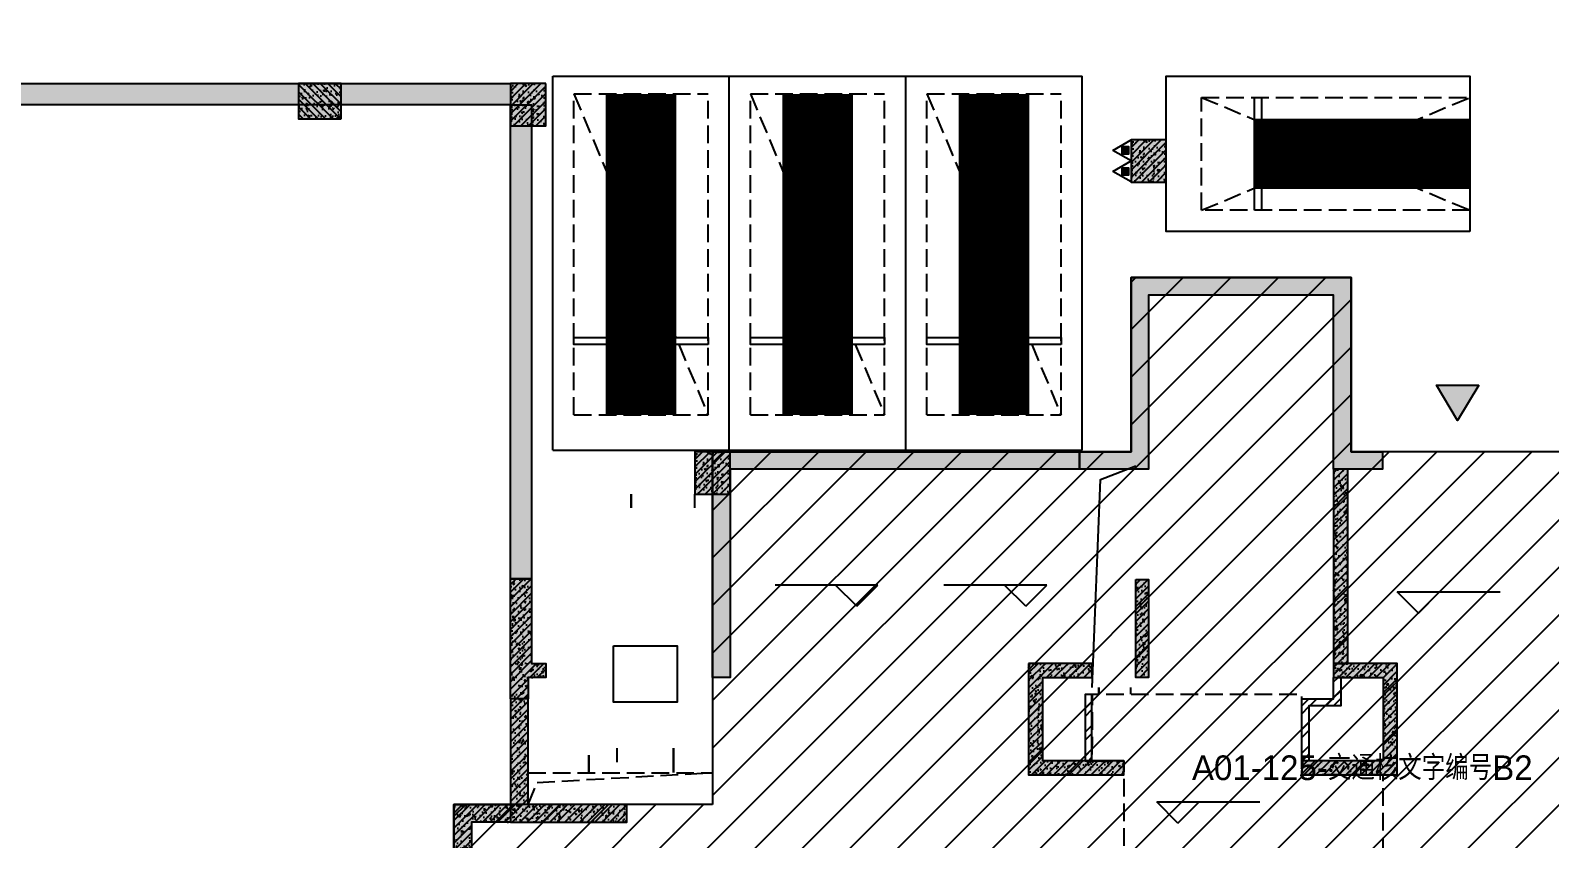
# Model space of a CAD drawing. Extents: x -1338203 to 1886333, y -783476 to 1038610.
# Drawn here: x 744757 to 766276, y -399254 to -387801 of the extents above; entities that cross this region are included whole.
import ezdxf

# ---------------------------------------------------------------- set-up
doc = ezdxf.new("R2010")
doc.units = 0
doc.header["$LTSCALE"] = 1000
doc.header["$MEASUREMENT"] = 0
for name, pattern in [('A-001-平面B2$0$__DASH', [0.35, 0.25, -0.1]), ('A-001-平面参照B2$0$A-001-平面参照B2$0$DASH', [0.35, 0.25, -0.1]), ('A01-125-交通核文字编号B2$0$DASH', [0.35, 0.25, -0.1]), ('DASH', [0.35, 0.25, -0.1])]:
    doc.linetypes.add(name, pattern=pattern)
for name, color, linetype in [('A-001-平面参照B2$0$0A-O-HOLE', 52, 'Continuous'), ('A-001-车位参照B2$0$A-001-车位参照B2$0$0A-P-PKNG-CAR(A)', 43, 'Continuous'), ('A-001-车位参照B2$0$A-001-车位参照B2$0$0A-P-PKNG-CAR(B)', 21, 'Continuous'), ('A-08-平面B2$0$0A-A-SYMB-ELEV', 150, 'Continuous'), ('A-08-平面B2$0$0A-S-WALL', 255, 'Continuous'), ('A-125-交通核B2$0$0A-E-EVTR', 2, 'Continuous'), ('A-125-交通核B2$0$0A-O-HOLE', 52, 'Continuous'), ('A01-125-交通核文字编号B2$0$0A-A-SYMB-ELEV', 150, 'Continuous'), ('A01-125-交通核文字编号B2$0$0A-A-SYMB-NAME', 13, 'Continuous'), ('M001-预留预埋B2$0$0M-A-JGLD', 3, 'Continuous'), ('M001-预留预埋B2$0$0M-A-LD', 4, 'Continuous'), ('M08预留预埋-B2$0$0M-A-LD', 4, 'Continuous'), ('p-a-mini', 150, 'Continuous'), ('p-a-regular', 5, 'Continuous'), ('S-08-墙柱B2_B1$0$0S-CW-HATCH', 251, 'Continuous'), ('S-08-墙柱B2_B1$0$0S-CW-HATCH-UP', 251, 'Continuous'), ('S-08-墙柱B2_B1$0$0S-CW-LINE', 72, 'Continuous'), ('S001地下二墙柱$0$0S-CW-HATCH', 251, 'Continuous'), ('S001地下二墙柱$0$0S-CW-HATCH-UP', 251, 'Continuous'), ('S001地下二墙柱$0$0S-CW-LINE', 72, 'Continuous'), ('S001地下二墙柱$0$S001地下二墙柱$0$0A-P-PKNG-STRP', 40, 'Continuous'), ('S001地下二墙柱$0$S001地下二墙柱$0$0S-CC-LINE', 52, 'Continuous'), ('S001地下二墙柱$0$S001地下二墙柱$0$0S-CW-HATCH', 251, 'Continuous'), ('S001地下二墙柱$0$S001地下二墙柱$0$0S-CW-HATCH-UP', 251, 'Continuous'), ('地面指向箭头', 7, 'Continuous'), ('负二层消火栓$0$负二层消火栓$1$0P-EQUIP-FH', 7, 'Continuous')]:
    doc.layers.add(name, color=color, linetype=linetype)
for name, color, linetype, plot in [('A-125-交通核B2$0$AAD-A-MARK', 6, 'Continuous', False), ('A01-125-交通核文字编号B2$0$AAD-A-MARK', 6, 'Continuous', False), ('A01-125-交通核文字编号B2$0$AAD-A-XM', 6, 'Continuous', False)]:
    doc.layers.add(name, color=color, linetype=linetype, plot=plot)
doc.styles.add('A01-125-交通核文字编号B2$0$AAD-TXT', font='aad-txt.shx', dxfattribs={"width": 0.7, "bigfont": 'aad-hztxt.shx'})
pattern_1 = [(45, (0, 0), (-168.38, 168.38), []), (45, (112.25, 0), (-168.38, 168.38), [])]
pattern_2 = [(45, (0, 0), (-53.033, 53.033), []), (50, (0, 0), (215.178, -18.8256), [22.5, -247.5]), (355, (0, 0), (-41.6254, 225.6576), [18, -198]), (100.4514, (17.93, -1.57), (173.5528, 206.832), [19.122, -210.3426]), (46.1842, (0, 60), (320.1723, -49.6557), [33.75, -371.25]), (96.6356, (26.68, 55.86), (280.399, 292.2354), [28.683, -315.514]), (351.1842, (0, 60), (280.3986, 292.2356), [27, -297]), (21, (30, 45), (179.0721, -120.7857), [22.5, -247.5]), (326, (30, 45), (72.9946, 217.545), [18, -198]), (71.4514, (44.92, 34.93), (252.0668, 96.7591), [19.122, -210.3426]), (37.5, (0, 0), (3.64796, 99.86816), [0, -195.6, 0, -201, 0, -198.75]), (7.5, (0, 0), (78.92086, 118.3235), [0, -114.6, 0, -191.1, 0, -75.75]), (327.5, (-66.9, 0), (160.14673, -6.76646), [0, -75, 0, -234, 0, -310.5]), (317.5, (-96.9, 0), (174.9559, 30.0315), [0, -97.5, 0, -155.4, 0, -220.5])]

# ---------------------------------------------------------------- blocks, each defined once
blk = doc.blocks.new('A-125-交通核B2$0$xx')
at = {"layer": 'A-125-交通核B2$0$0A-E-EVTR'}
for p, q in [((1798, 2385), (498, 2385)), ((498, 2385), (498, 285)), ((1798, 285), (498, 2385)), ((1798, 2385), (498, 285)), ((1798, 285), (1798, 2385)), ((381, 1791), (156, 1791)), ((156, 1791), (156, 711)), ((381, 711), (381, 1791)), ((156, 711), (381, 711)), ((498, 285), (1798, 285))]:
    blk.add_line(p, q, dxfattribs=at)
blk = doc.blocks.new('A-125-交通核B2')
h = blk.add_hatch()
h.set_pattern_fill('ANSI32', color=256, scale=50)
h.set_pattern_definition(pattern_1)
h.paths.add_polyline_path([(1360, 4310), (1260, 4310), (1260, 5190), (1710, 5190), (1710, 5490), (1810, 5490), (1810, 5090), (1360, 5090)])
h = blk.add_hatch()
h.set_pattern_fill('ANSI32', color=256, scale=50)
h.set_pattern_definition(pattern_1)
h.paths.add_polyline_path([(-1713, 5250), (-1810, 5250), (-1810, 4310), (-1713, 4310)])
for points in [[(1360, 4310), (1260, 4310), (1260, 5190), (1710, 5190), (1710, 5490), (1810, 5490), (1810, 5090), (1360, 5090)], [(-1713, 5250), (-1810, 5250), (-1810, 4310), (-1713, 4310)]]:
    blk.add_lwpolyline(points, close=True)
at = {"layer": 'A-125-交通核B2$0$0A-O-HOLE', "flags": 128}
blk.add_lwpolyline([(-1710, 5350), (-1593, 8294), (-1090, 8490)], dxfattribs=at)
at = {"layer": 'A-125-交通核B2$0$AAD-A-MARK'}
for q in [(0, 200), (200, 0)]:
    blk.add_line((0, 0), q, dxfattribs=at)
blk.add_circle((0, 0), 100, dxfattribs=at)
blk.add_blockref('A-125-交通核B2$0$xx', (-1060, 90))
blk = doc.blocks.new('A01-125-交通核文字编号B2')
at = {"layer": 'A01-125-交通核文字编号B2$0$0A-A-SYMB-ELEV'}
for p, q in [((-495, 3428), (-795, 3728)), ((-795, 3728), (664, 3728)), ((-495, 3428), (-195, 3728))]:
    blk.add_line(p, q, dxfattribs=at)
at = {"layer": 'A01-125-交通核文字编号B2$0$0A-A-SYMB-NAME', "linetype": 'A01-125-交通核文字编号B2$0$DASH', "flags": 128}
blk.add_lwpolyline([(-1260, 2790), (2410, 2790), (2410, 4110), (1260, 4110), (1260, 5250), (-1710, 5250), (-1713, 4310), (-1260, 4310)], close=True, dxfattribs=at)
at = {"layer": 'A01-125-交通核文字编号B2$0$AAD-A-MARK'}
for q in [(0, 200), (200, 0)]:
    blk.add_line((0, 0), q, dxfattribs=at)
blk.add_circle((0, 0), 100, dxfattribs=at)
at = {"layer": 'A01-125-交通核文字编号B2$0$AAD-A-XM', "style": 'A01-125-交通核文字编号B2$0$AAD-TXT'}
blk.add_text('A01-125-交通核文字编号B2', height=350, dxfattribs=at).set_placement((-297, 4036))
blk = doc.blocks.new('A-08-平面B2')
at = {"layer": 'A-08-平面B2$0$0A-A-SYMB-ELEV'}
for p, q in [((-4744, 6800), (-6202, 6800)), ((-5044, 6500), (-5344, 6800)), ((-5044, 6500), (-4744, 6800)), ((-2350, 6800), (-3809, 6800)), ((-2650, 6500), (-2950, 6800)), ((-2650, 6500), (-2350, 6800)), ((2912, 6402), (2612, 6702)), ((2612, 6702), (4071, 6702)), ((2912, 6402), (3212, 6702))]:
    blk.add_line(p, q, dxfattribs=at)
blk.add_blockref('A-125-交通核B2', (0, 0))
at = {"layer": 'A-08-平面B2$0$0A-S-WALL'}
blk.add_blockref('A01-125-交通核文字编号B2', (0, 0), dxfattribs=at)
blk = doc.blocks.new('A-001-主楼组合参照B2')
at = {"ltscale": 0.002}
h = blk.add_hatch(dxfattribs=at)
h.set_pattern_fill('ANSI31', color=8, scale=300)
h.set_pattern_definition([(45, (-290759.76, -7878.1), (-336.7596, 336.7596), [])])
h.paths.add_polyline_path([(66281, -186940), (66281, -185540), (62441, -185540), (62441, -181550), (55141, -181550), (55141, -185540), (51301, -185540), (51301, -186940), (44981, -186940), (44981, -185540), (41131, -185540), (41131, -181650), (37392, -181650), (37392, -179560), (38191, -179560), (38191, -176360), (41051, -176360), (41051, -174560), (42851, -174560), (42851, -173660), (46981, -173660), (46981, -172090), (50101, -172090), (50101, -174560), (67481, -174560), (67481, -172090), (70601, -172090), (70601, -174560), (76531, -174560), (76531, -176360), (79391, -176360), (79391, -179560), (80191, -179560), (80191, -182110), (81091, -182110), (81091, -185540), (72601, -185540), (72601, -186940)])
h.paths.add_polyline_path([(2291, -185540), (9781, -185540), (9781, -186540), (9631, -186540), (9631, -186940), (16251, -186940), (16251, -186540), (16101, -186540), (16101, -185540), (23691, -185540), (23691, -179560), (22891, -179560), (22891, -176360), (20031, -176360), (20031, -174560), (18231, -174560), (18231, -173660), (14101, -173660), (14101, -172090), (10981, -172090), (10981, -174560), (-6399, -174560), (-6399, -172090), (-9519, -172090), (-9519, -174560), (-15449, -174560), (-15449, -176360), (-18309, -176360), (-18309, -179560), (-19109, -179560), (-19109, -181610), (-20009, -181610), (-20009, -185540), (-11519, -185540), (-11519, -186540), (-11669, -186540), (-11669, -186940), (-5049, -186940), (-5049, -186540), (-5199, -186540), (-5199, -185540), (-1359, -185540), (-1359, -181550), (2291, -181550)])
h.paths.add_polyline_path([(-109959, -168806), (-109959, -173536), (-109709, -173536), (-103819, -173536), (-103819, -177236), (-99249, -177236), (-99249, -178036), (-92869, -178036), (-92869, -177236), (-71299, -177236), (-71299, -178036), (-64919, -178036), (-64919, -177236), (-54209, -177236), (-54209, -168806), (-59109, -168806), (-59109, -167906), (-62059, -167906), (-62059, -168806), (-64369, -168806), (-64369, -167456), (-66169, -167456), (-66169, -165386), (-69469, -165386), (-69469, -167386), (-71849, -167386), (-71849, -168806), (-82159, -168806), (-82159, -167906), (-85209, -167906), (-85209, -168806), (-92319, -168806), (-92319, -167386), (-94699, -167386), (-94699, -165386), (-97999, -165386), (-97999, -167456), (-99799, -167456), (-99799, -168806)])
h.paths.add_polyline_path([(-115664, -225244), (-115664, -225844), (-115414, -225844), (-115414, -225244), (-114084, -225244), (-114084, -225844), (-113834, -225844), (-113834, -225244), (-112009, -225244), (-112009, -225844), (-111589, -225844), (-111589, -225244), (-92909, -225244), (-92909, -225844), (-92489, -225844), (-92489, -225244), (-90664, -225244), (-90664, -225844), (-90414, -225844), (-90414, -225244), (-89084, -225244), (-89084, -225844), (-88834, -225844), (-88834, -225244), (-82964, -225244), (-82964, -225844), (-82714, -225844), (-82714, -225244), (-81384, -225244), (-81384, -225844), (-81134, -225844), (-81134, -225244), (-79309, -225244), (-79309, -225844), (-78889, -225844), (-78889, -225244), (-60209, -225244), (-60209, -225844), (-59789, -225844), (-59789, -225244), (-57964, -225244), (-57964, -225844), (-57714, -225844), (-57714, -225244), (-56384, -225244), (-56384, -225844), (-56134, -225844), (-56134, -225244), (-53249, -225244), (-53249, -216464), (-53249, -216464), (-56519, -216464), (-56519, -216464), (-59959, -216464), (-59959, -215464), (-67989, -215464), (-67989, -211894), (-71109, -211894), (-71109, -215464), (-79139, -215464), (-79139, -216464), (-81759, -216464), (-81759, -215464), (-83909, -215464), (-83909, -216464), (-86599, -216464), (-87849, -216464), (-92659, -216464), (-92659, -215464), (-100689, -215464), (-100689, -211894), (-103809, -211894), (-103809, -215464), (-111839, -215464), (-111839, -215464), (-114239, -215464), (-114239, -215464), (-116459, -215464), (-116459, -216464), (-118549, -216464), (-118549, -221294), (-119249, -221294), (-119249, -221894), (-118549, -221894), (-118549, -223844), (-119249, -223844), (-119249, -224444), (-118549, -224444), (-118549, -225244)])
h.paths.add_polyline_path([(-11949, -235160), (-15609, -235160), (-15609, -237714), (-16509, -237714), (-16509, -241140), (-8019, -241140), (-8019, -242140), (-8169, -242140), (-8169, -242540), (-1549, -242540), (-1549, -242140), (-1699, -242140), (-1699, -241140), (13281, -241140), (13281, -242140), (13131, -242140), (13131, -242540), (19751, -242540), (19751, -242140), (19601, -242140), (19601, -241140), (27191, -241140), (27191, -239340), (27191, -239340), (27191, -237140), (27191, -237140), (27191, -235250), (23441, -235250), (23441, -230950), (23441, -230160), (21531, -230160), (17601, -230160), (17602, -227690), (14482, -227690), (14481, -230160), (-2899, -230160), (-2899, -227690), (-6019, -227690), (-6019, -230160), (-9949, -230160), (-11949, -230160)])
h.paths.add_polyline_path([(67491, -237140), (67491, -235160), (71151, -235160), (71151, -234560), (73051, -234560), (73051, -230160), (77081, -230160), (77081, -227690), (80201, -227690), (80201, -230160), (97581, -230160), (97581, -227690), (100701, -227690), (100701, -230160), (104631, -230160), (106631, -230160), (106631, -231960), (109491, -231960), (109491, -235160), (110291, -235160), (110291, -237713), (111191, -237713), (111191, -241140), (102701, -241140), (102701, -242140), (102851, -242140), (102851, -242540), (96231, -242540), (96231, -242140), (96381, -242140), (96381, -241140), (81401, -241140), (81401, -242140), (81551, -242140), (81551, -242540), (74931, -242540), (74931, -242140), (75081, -242140), (75081, -241140), (67491, -241140), (67491, -239340)])
h.paths.add_polyline_path([(11811, -302465), (13796, -302220), (17696, -301741), (17394, -299289), (20491, -298908), (20793, -301359), (25884, -300733), (26493, -305676), (29133, -305351), (28525, -300408), (38043, -299237), (37741, -296785), (40838, -296404), (41140, -298856), (45040, -298376), (47025, -298132), (47636, -303094), (50474, -302745), (51268, -302647), (51580, -305181), (52178, -310042), (48297, -310519), (48118, -309060), (44465, -309509), (44588, -310502), (44736, -310484), (44785, -310881), (38215, -311689), (38166, -311292), (38315, -311274), (38193, -310281), (23325, -312111), (23447, -313103), (23596, -313085), (23645, -313482), (17074, -314290), (17025, -313893), (17174, -313875), (17052, -312883), (1787, -314761), (1909, -315753), (2058, -315735), (2107, -316132), (-4463, -316941), (-4512, -316544), (-4363, -316525), (-4485, -315533), (-12912, -316570), (-13331, -313165), (-12437, -313055), (-12507, -312490), (-12749, -310524), (-11955, -310427), (-12346, -307251), (-9507, -306901), (-9727, -305115), (-7940, -304896), (-8050, -304003), (-3951, -303497), (-4143, -301939), (-1046, -301558), (-745, -304010), (7186, -303034), (7796, -307996), (12421, -307427)])
h.paths.add_polyline_path([(118676, -301883), (118079, -297021), (118079, -297019), (118009, -296454), (117768, -294488), (116974, -294586), (116584, -291410), (113745, -291758), (113526, -289972), (111540, -290216), (107640, -290695), (107339, -288243), (104242, -288623), (104543, -291075), (87293, -293193), (86992, -290742), (83895, -291122), (84196, -293574), (80295, -294053), (78310, -294297), (78920, -299259), (76081, -299608), (75287, -299705), (75598, -302240), (76016, -305641), (83549, -304716), (83671, -305708), (83522, -305726), (83571, -306123), (90142, -305317), (90093, -304920), (89944, -304938), (89822, -303945), (104690, -302119), (104812, -303112), (104663, -303130), (104712, -303527), (111283, -302720), (111234, -302323), (111085, -302341), (110963, -301349), (114617, -300901), (114796, -302359)])
at = {"color": 3, "flags": 128}
for points in [[(-11949, -235160), (-15609, -235160), (-15609, -237714), (-16509, -237714), (-16509, -241140), (-8019, -241140), (-8019, -242140), (-8169, -242140), (-8169, -242540), (-1549, -242540), (-1549, -242140), (-1699, -242140), (-1699, -241140), (13281, -241140)], [(14481, -230160), (-2899, -230160), (-2899, -227690), (-6019, -227690), (-6019, -230160), (-9949, -230160), (-9949, -230160), (-11949, -230160), (-11949, -235160)]]:
    blk.add_lwpolyline(points, dxfattribs=at)
blk.add_blockref('A-08-平面B2', (-4859, -238850))
blk = doc.blocks.new('A-001-平面参照B2$0$B1楼板开洞')
at = {"layer": 'A-001-平面参照B2$0$0A-O-HOLE', "linetype": 'A-001-平面参照B2$0$A-001-平面参照B2$0$DASH'}
blk.add_lwpolyline([(-14559, -234710), (-11949, -234710), (-11949, -235160), (-14559, -235160)], close=True, dxfattribs=at)
blk.add_lwpolyline([(-14559, -235160), (-14432, -234846), (-11949, -234710)], dxfattribs=at)
blk = doc.blocks.new('A-001-平面参照B2')
blk.add_blockref('A-001-平面参照B2$0$B1楼板开洞', (0, 0))
blk = doc.blocks.new('M08预留预埋-B2')
at = {"layer": 'M08预留预埋-B2$0$0M-A-LD', "elevation": 2600}
blk.add_lwpolyline([(-1165, 5250, 0, 0, 0), (-1615, 5250, 30, 30, 0), (-1615, 5350, 0, 0, 0), (-1165, 5350, 30, 30, 0), (-1165, 5250, 30, 30, 0)], format="xyseb", dxfattribs=at)
at = {"layer": 'M08预留预埋-B2$0$0M-A-LD'}
blk.add_lwpolyline([(-7640, 4390, 0, 0, 0), (-8840, 4390, 30, 30, 0), (-8840, 4140, 0, 0, 0), (-7640, 4140, 30, 30, 0)], format="xyseb", close=True, dxfattribs=at)
blk = doc.blocks.new('M001-预留预埋B2')
at = {"layer": 'M001-预留预埋B2$0$0M-A-JGLD', "elevation": 0}
blk.add_lwpolyline([(-13349, -232910), (-12449, -232910), (-12449, -233710), (-13349, -233710)], close=True, dxfattribs=at)
at = {"layer": 'M001-预留预埋B2$0$0M-A-LD', "elevation": 0}
blk.add_lwpolyline([(-12199, -230760, 0, 0, 0), (-13099, -230760, 30, 30, 0), (-13099, -230960, 0, 0, 0), (-12199, -230960, 30, 30, 0)], format="xyseb", close=True, dxfattribs=at)
blk.add_lwpolyline([(-12499, -234360, 0, 0, 0), (-13299, -234360, 30, 30, 0), (-13299, -234560, 0, 0, 0), (-12499, -234560, 30, 30, 0), (-12499, -234360, 30, 30, 0)], format="xyseb", dxfattribs=at)
blk.add_blockref('M08预留预埋-B2', (-4859, -238850, 0))
blk.add_blockref('M08预留预埋-B2', (-4859, -238850, 0))
blk = doc.blocks.new('负二层消火栓$0$负二层消火栓$1$$TwtSys$00000546')
h = blk.add_hatch()
h.set_pattern_fill('ANSI31', color=256, scale=200, style=0)
h.set_pattern_definition([(45, (-38543.802, -6670.83), (-17.67767, 17.67767), [])])
h.paths.add_polyline_path([(-65, 174), (65, 174), (65, 44), (-65, 44)])
for points in [[(0, 344), (-198, 0), (198, 0)], [(-65, 174), (65, 174), (65, 44), (-65, 44)]]:
    blk.add_lwpolyline(points, close=True)
blk = doc.blocks.new('负二层消火栓')
at = {"layer": '负二层消火栓$0$负二层消火栓$1$0P-EQUIP-FH', "xscale": -0.75, "yscale": 0.75, "zscale": 0.75, "rotation": 90}
for p in [(-6019, -225891), (-6019, -226189)]:
    blk.add_blockref('负二层消火栓$0$负二层消火栓$1$$TwtSys$00000546', p, dxfattribs=at)
blk = doc.blocks.new('S-08-墙柱B2_B1')
at = {"layer": 'S-08-墙柱B2_B1$0$0S-CW-HATCH'}
h = blk.add_hatch(color=256, dxfattribs=at)
h.dxf.hatch_style = 1
h.paths.add_polyline_path([(1960, 8690), (2400, 8690), (2400, 8440), (1710, 8440), (1710, 10910), (-910, 10910), (-910, 8440), (-1890, 8440), (-1890, 8690), (-1160, 8690), (-1160, 11160), (1960, 11160)])
h = blk.add_hatch(color=256, dxfattribs=at)
h.dxf.hatch_style = 1
h.paths.add_polyline_path([(-7090, 5490), (-7090, 6890), (-7090, 8690), (-1890, 8690), (-1890, 8440), (-6840, 8440), (-6840, 5490)])
h = blk.add_hatch(color=256, dxfattribs=at)
h.dxf.hatch_style = 1
h.paths.add_polyline_path([(1710, 5690), (1910, 5690), (1910, 8440), (1710, 8440)])
h = blk.add_hatch(color=256, dxfattribs=at)
h.dxf.hatch_style = 1
h.paths.add_polyline_path([(-9950, 6890), (-9650, 6890), (-9650, 5690), (-9450, 5690), (-9450, 5490), (-9700, 5490), (-9700, 5190), (-9950, 5190)])
h = blk.add_hatch(color=256, dxfattribs=at)
h.dxf.hatch_style = 1
h.paths.add_polyline_path([(-1090, 6880), (-910, 6880), (-910, 5490), (-1090, 5490)])
h = blk.add_hatch(color=256, dxfattribs=at)
h.dxf.hatch_style = 1
h.paths.add_polyline_path([(-2610, 5690), (-2610, 4110), (-1260, 4110), (-1260, 4310), (-2410, 4310), (-2410, 5490), (-1710, 5490), (-1710, 5690)])
h = blk.add_hatch(color=256, dxfattribs=at)
h.dxf.hatch_style = 1
h.paths.add_polyline_path([(2410, 4310), (1260, 4310), (1260, 4110), (2610, 4110), (2610, 5690), (1710, 5690), (1710, 5490), (2410, 5490)])
h = blk.add_hatch(color=256, dxfattribs=at)
h.dxf.hatch_style = 1
h.paths.add_polyline_path([(-9950, 5190), (-9950, 3440), (-8300, 3440), (-8300, 3690), (-9700, 3690), (-9700, 5190)])
h = blk.add_hatch(color=256, dxfattribs=at)
h.dxf.hatch_style = 1
h.paths.add_polyline_path([(-10750, 850), (-10750, 3690), (-9950, 3690), (-9950, 3440), (-10500, 3440), (-10500, 850)])
at = {"layer": 'S-08-墙柱B2_B1$0$0S-CW-HATCH-UP'}
h = blk.add_hatch(dxfattribs=at)
h.set_pattern_fill('钢筋混凝土', color=256, scale=30)
h.set_pattern_definition(pattern_2)
h.paths.add_polyline_path([(1960, 8690), (2400, 8690), (2400, 8440), (1710, 8440), (1710, 10910), (-910, 10910), (-910, 8440), (-1890, 8440), (-1890, 8690), (-1160, 8690), (-1160, 11160), (1960, 11160)])
h = blk.add_hatch(dxfattribs=at)
h.set_pattern_fill('钢筋混凝土', color=256, scale=30)
h.set_pattern_definition(pattern_2)
h.paths.add_polyline_path([(-7090, 5490), (-7090, 6890), (-7090, 8690), (-1890, 8690), (-1890, 8440), (-6840, 8440), (-6840, 5490)])
h = blk.add_hatch(dxfattribs=at)
h.set_pattern_fill('钢筋混凝土', color=256, scale=30)
h.set_pattern_definition(pattern_2)
h.paths.add_polyline_path([(1710, 5690), (1910, 5690), (1910, 8440), (1710, 8440)])
h = blk.add_hatch(dxfattribs=at)
h.set_pattern_fill('钢筋混凝土', color=256, scale=30)
h.set_pattern_definition([(45, (0, 0), (-53.033, 53.033), []), (50, (0, 0), (215.178, -18.8256), [22.5, -247.5]), (355, (0, 0), (-41.6254, 225.6576), [18, -198]), (100.4514, (17.93, -1.57), (173.5528, 206.832), [19.122, -210.3426]), (46.1842, (0, 60), (320.1723, -49.6557), [33.75, -371.25]), (96.6356, (26.68, 55.86), (280.399, 292.235), [28.683, -315.514]), (351.1842, (0, 60), (280.399, 292.236), [27, -297]), (21, (30, 45), (179.072, -120.7857), [22.5, -247.5]), (326, (30, 45), (72.9946, 217.545), [18, -198]), (71.4514, (44.92, 34.93), (252.0668, 96.759), [19.122, -210.3426]), (37.5, (0, 0), (3.64796, 99.86816), [0, -195.6, 0, -201, 0, -198.75]), (7.5, (0, 0), (78.9209, 118.3235), [0, -114.6, 0, -191.1, 0, -75.75]), (327.5, (-66.9, 0), (160.14673, -6.76646), [0, -75, 0, -234, 0, -310.5]), (317.5, (-96.9, 0), (174.9559, 30.0315), [0, -97.5, 0, -155.4, 0, -220.5])])
h.paths.add_polyline_path([(-9950, 6890), (-9650, 6890), (-9650, 5690), (-9450, 5690), (-9450, 5490), (-9700, 5490), (-9700, 5190), (-9950, 5190)])
h = blk.add_hatch(dxfattribs=at)
h.set_pattern_fill('钢筋混凝土', color=256, scale=30)
h.set_pattern_definition([(45, (-4257893.904, 751130.85), (-53.0330086, 53.0330086), []), (50, (-4257893.9, 751130.85), (215.178055, -18.8256405), [22.5, -247.5]), (355, (-4257893.9, 751130.85), (-41.6254, 225.65764), [18, -198]), (100.4514, (-4257875.97, 751129.28), (173.552815, 206.831863), [19.122057, -210.342634]), (46.1842, (-4257893.9, 751190.85), (320.172315, -49.655704), [33.75, -371.25]), (96.6356, (-4257867.22, 751186.7), (280.398812, 292.235361), [28.683086, -315.5139]), (351.1842, (-4257893.9, 751190.85), (280.398584, 292.23558), [27, -297]), (21, (-4257863.9, 751175.85), (179.0721156, -120.785667), [22.5, -247.5]), (326, (-4257863.9, 751175.85), (72.9946, 217.545014), [18, -198]), (71.4514, (-4257848.98, 751165.79), (252.066789, 96.759149), [19.122057, -210.342634]), (37.5, (-4257893.904, 751130.85), (3.6479566, 99.8681561), [0, -195.6, 0, -201, 0, -198.75]), (7.5, (-4257893.9, 751130.85), (78.9208612, 118.3235136), [0, -114.6, 0, -191.1, 0, -75.75]), (327.5, (-4257960.8, 751130.85), (160.1467309, -6.7664615), [0, -75, 0, -234, 0, -310.5]), (317.5, (-4257990.8, 751130.85), (174.955851, 30.0314947), [0, -97.5, 0, -155.4, 0, -220.5])])
h.paths.add_polyline_path([(-1090, 6880), (-910, 6880), (-910, 5490), (-1090, 5490)])
h = blk.add_hatch(dxfattribs=at)
h.set_pattern_fill('钢筋混凝土', color=256, scale=30)
h.set_pattern_definition(pattern_2)
h.paths.add_polyline_path([(-2610, 5690), (-2610, 4110), (-1260, 4110), (-1260, 4310), (-2410, 4310), (-2410, 5490), (-1710, 5490), (-1710, 5690)])
h = blk.add_hatch(dxfattribs=at)
h.set_pattern_fill('钢筋混凝土', color=256, scale=30)
h.set_pattern_definition(pattern_2)
h.paths.add_polyline_path([(2410, 4310), (1260, 4310), (1260, 4110), (2610, 4110), (2610, 5690), (1710, 5690), (1710, 5490), (2410, 5490)])
h = blk.add_hatch(dxfattribs=at)
h.set_pattern_fill('钢筋混凝土', color=256, scale=30)
h.set_pattern_definition([(45, (0, 0), (-53.033, 53.033), []), (50, (0, 0), (215.178, -18.8256), [22.5, -247.5]), (355, (0, 0), (-41.6254, 225.6576), [18, -198]), (100.4514, (17.93, -1.57), (173.553, 206.832), [19.122, -210.3426]), (46.1842, (0, 60), (320.172, -49.656), [33.75, -371.25]), (96.6356, (26.68, 55.86), (280.399, 292.235), [28.683, -315.514]), (351.1842, (0, 60), (280.399, 292.236), [27, -297]), (21, (30, 45), (179.072, -120.7857), [22.5, -247.5]), (326, (30, 45), (72.9946, 217.545), [18, -198]), (71.4514, (44.92, 34.93), (252.0668, 96.759), [19.122, -210.3426]), (37.5, (0, 0), (3.64796, 99.86816), [0, -195.6, 0, -201, 0, -198.75]), (7.5, (0, 0), (78.9209, 118.3235), [0, -114.6, 0, -191.1, 0, -75.75]), (327.5, (-66.9, 0), (160.14673, -6.76646), [0, -75, 0, -234, 0, -310.5]), (317.5, (-96.9, 0), (174.9559, 30.0315), [0, -97.5, 0, -155.4, 0, -220.5])])
h.paths.add_polyline_path([(-9950, 5190), (-9950, 3440), (-8300, 3440), (-8300, 3690), (-9700, 3690), (-9700, 5190)])
h = blk.add_hatch(dxfattribs=at)
h.set_pattern_fill('钢筋混凝土', color=256, scale=30)
h.set_pattern_definition(pattern_2)
h.paths.add_polyline_path([(-10750, 850), (-10750, 3690), (-9950, 3690), (-9950, 3440), (-10500, 3440), (-10500, 850)])
at = {"layer": 'S-08-墙柱B2_B1$0$0S-CW-LINE'}
for points in [[(1960, 8690), (2400, 8690), (2400, 8440), (1710, 8440), (1710, 10910), (-910, 10910), (-910, 8440), (-1890, 8440), (-1890, 8690), (-1160, 8690), (-1160, 11160), (1960, 11160)], [(-7090, 5490), (-7090, 6890), (-7090, 8690), (-1890, 8690), (-1890, 8440), (-6840, 8440), (-6840, 5490)], [(1710, 5690), (1910, 5690), (1910, 8440), (1710, 8440)], [(-9950, 6890), (-9650, 6890), (-9650, 5690), (-9450, 5690), (-9450, 5490), (-9700, 5490), (-9700, 5190), (-9950, 5190)], [(-1090, 6880), (-910, 6880), (-910, 5490), (-1090, 5490)], [(-2610, 5690), (-2610, 4110), (-1260, 4110), (-1260, 4310), (-2410, 4310), (-2410, 5490), (-1710, 5490), (-1710, 5690)], [(2410, 4310), (1260, 4310), (1260, 4110), (2610, 4110), (2610, 5690), (1710, 5690), (1710, 5490), (2410, 5490)], [(-9950, 5190), (-9950, 3440), (-8300, 3440), (-8300, 3690), (-9700, 3690), (-9700, 5190)], [(-10750, 850), (-10750, 3690), (-9950, 3690), (-9950, 3440), (-10500, 3440), (-10500, 850)]]:
    blk.add_lwpolyline(points, close=True, dxfattribs=at)
blk = doc.blocks.new('S001地下二墙柱')
at = {"layer": 'S001地下二墙柱$0$0S-CW-HATCH'}
h = blk.add_hatch(color=256, dxfattribs=at)
h.dxf.hatch_style = 1
h.paths.add_polyline_path([(-53499, -224943), (-14809, -224943), (-14809, -225243), (-53499, -225243)])
at = {"layer": 'S001地下二墙柱$0$0S-CW-HATCH-UP'}
h = blk.add_hatch(dxfattribs=at)
h.set_pattern_fill('钢筋混凝土', color=256, scale=30)
h.set_pattern_definition([(45, (-517247.39, -8359.694), (-53.033009, 53.033009), []), (50, (-517247.39, -8359.7), (215.178055, -18.82564), [22.5, -247.5]), (355, (-517247.4, -8359.7), (-41.6254, 225.65764), [18, -198]), (100.4514, (-517229.46, -8361.26), (173.552815, 206.83186), [19.12206, -210.34263]), (46.1842, (-517247.4, -8299.7), (320.17231, -49.6557), [33.75, -371.25]), (96.6356, (-517220.7, -8303.83), (280.39881, 292.23536), [28.68309, -315.5139]), (351.1842, (-517247.4, -8299.7), (280.39858, 292.23558), [27, -297]), (21, (-517217.39, -8314.7), (179.072116, -120.78567), [22.5, -247.5]), (326, (-517217.4, -8314.7), (72.9946, 217.54501), [18, -198]), (71.4514, (-517202.47, -8324.76), (252.06679, 96.75915), [19.12206, -210.34263]), (37.5, (-517247.39, -8359.694), (3.647957, 99.868156), [0, -195.6, 0, -201, 0, -198.75]), (7.5, (-517247.39, -8359.69), (78.920861, 118.323514), [0, -114.6, 0, -191.1, 0, -75.75]), (327.5, (-517314.29, -8359.694), (160.146731, -6.766462), [0, -75, 0, -234, 0, -310.5]), (317.5, (-517344.29, -8359.7), (174.95585, 30.031495), [0, -97.5, 0, -155.4, 0, -220.5])])
h.paths.add_polyline_path([(-53499, -224943), (-14809, -224943), (-14809, -225243), (-53499, -225243)])
at = {"layer": 'S001地下二墙柱$0$S001地下二墙柱$0$0S-CW-HATCH'}
h = blk.add_hatch(color=256, dxfattribs=at)
h.dxf.hatch_style = 1
h.paths.add_polyline_path([(-17209, -225443), (-17209, -224943), (-17809, -224943), (-17809, -225443)])
h = blk.add_hatch(color=256, dxfattribs=at)
h.dxf.hatch_style = 1
h.paths.add_polyline_path([(-14309, -224943), (-14809, -224943), (-14809, -225543), (-14309, -225543)])
at = {"layer": 'S001地下二墙柱$0$S001地下二墙柱$0$0S-CW-HATCH', "ltscale": 0.002}
h = blk.add_hatch(color=256, dxfattribs=at)
h.dxf.hatch_style = 1
h.paths.add_polyline_path([(-14809, -224943), (-14509, -224943), (-14509, -231960), (-14809, -231960)])
at = {"layer": 'S001地下二墙柱$0$S001地下二墙柱$0$0S-CW-HATCH'}
h = blk.add_hatch(color=256, dxfattribs=at)
h.dxf.hatch_style = 1
h.paths.add_polyline_path([(-5519, -225740), (-6019, -225740), (-6019, -226340), (-5519, -226340)])
h = blk.add_hatch(color=256, dxfattribs=at)
h.dxf.hatch_style = 1
h.paths.add_polyline_path([(-11699, -230160), (-12199, -230160), (-12199, -230760), (-11699, -230760)])
at = {"layer": 'S001地下二墙柱$0$S001地下二墙柱$0$0S-CW-HATCH-UP'}
h = blk.add_hatch(dxfattribs=at)
h.set_pattern_fill('钢筋混凝土', color=256, scale=30, angle=-90)
h.set_pattern_definition([(315, (-8257.034, -257754.22), (53.03301, 53.03301), []), (320, (-8257.03, -257754.22), (-18.8256, -215.1781), [22.5, -247.5]), (265, (-8257.03, -257754.22), (225.6576, 41.6254), [18, -198]), (10.4514, (-8258.6, -257772.15), (206.8319, -173.5528), [19.122, -210.3426]), (316.1842, (-8197.03, -257754.22), (-49.6557, -320.1723), [33.75, -371.25]), (6.6356, (-8201.17, -257780.9), (292.2354, -280.3988), [28.683, -315.514]), (261.1842, (-8197.03, -257754.22), (292.2356, -280.3986), [27, -297]), (291, (-8212.03, -257784.22), (-120.7857, -179.0721), [22.5, -247.5]), (236, (-8212.03, -257784.22), (217.545, -72.9946), [18, -198]), (341.4514, (-8222.1, -257799.14), (96.7591, -252.0668), [19.122, -210.3426]), (307.5, (-8257.034, -257754.22), (99.86816, -3.64796), [0, -195.6, 0, -201, 0, -198.75]), (277.5, (-8257.03, -257754.22), (118.3235, -78.92086), [0, -114.6, 0, -191.1, 0, -75.75]), (237.5, (-8257.034, -257687.32), (-6.76646, -160.14673), [0, -75, 0, -234, 0, -310.5]), (227.5, (-8257.03, -257657.32), (30.0315, -174.95585), [0, -97.5, 0, -155.4, 0, -220.5])])
h.paths.add_polyline_path([(-17209, -225443), (-17209, -224943), (-17809, -224943), (-17809, -225443)])
h = blk.add_hatch(dxfattribs=at)
h.set_pattern_fill('钢筋混凝土', color=256, scale=30)
h.set_pattern_definition([(45, (18001.966, -215991.76), (-53.03301, 53.03301), []), (50, (18001.97, -215991.76), (215.1781, -18.8256), [22.5, -247.5]), (355, (18001.97, -215991.76), (-41.6254, 225.6576), [18, -198]), (100.4514, (18019.9, -215993.33), (173.5528, 206.8319), [19.122, -210.3426]), (46.1842, (18001.97, -215931.76), (320.1723, -49.6557), [33.75, -371.25]), (96.6356, (18028.65, -215935.9), (280.3988, 292.2354), [28.683, -315.514]), (351.1842, (18001.97, -215931.76), (280.3986, 292.2356), [27, -297]), (21, (18031.97, -215946.76), (179.0721, -120.7857), [22.5, -247.5]), (326, (18031.97, -215946.76), (72.9946, 217.545), [18, -198]), (71.4514, (18046.89, -215956.83), (252.0668, 96.7591), [19.122, -210.3426]), (37.5, (18001.966, -215991.76), (3.64796, 99.86816), [0, -195.6, 0, -201, 0, -198.75]), (7.5, (18001.97, -215991.76), (78.92086, 118.3235), [0, -114.6, 0, -191.1, 0, -75.75]), (327.5, (17935.066, -215991.76), (160.14673, -6.76646), [0, -75, 0, -234, 0, -310.5]), (317.5, (17905.07, -215991.76), (174.95585, 30.0315), [0, -97.5, 0, -155.4, 0, -220.5])])
h.paths.add_polyline_path([(-14309, -224943), (-14809, -224943), (-14809, -225543), (-14309, -225543)])
at = {"layer": 'S001地下二墙柱$0$S001地下二墙柱$0$0S-CW-HATCH-UP', "ltscale": 0.002}
h = blk.add_hatch(dxfattribs=at)
h.set_pattern_fill('钢筋混凝土', color=256, scale=30)
h.set_pattern_definition([(45, (-766365.37, 163610.93), (-53.0330086, 53.0330086), []), (50, (-766365.37, 163610.93), (215.178055, -18.82564), [22.5, -247.5]), (355, (-766365.37, 163610.93), (-41.6254, 225.65764), [18, -198]), (100.4514, (-766347.44, 163609.36), (173.552815, 206.831863), [19.122057, -210.342634]), (46.1842, (-766365.37, 163670.93), (320.172315, -49.655704), [33.75, -371.25]), (96.6356, (-766338.7, 163666.8), (280.39881, 292.23536), [28.68309, -315.5139]), (351.1842, (-766365.37, 163670.93), (280.39858, 292.23558), [27, -297]), (21, (-766335.37, 163655.93), (179.072116, -120.785667), [22.5, -247.5]), (326, (-766335.37, 163655.93), (72.9946, 217.545014), [18, -198]), (71.4514, (-766320.44, 163645.86), (252.06679, 96.75915), [19.122057, -210.342634]), (37.5, (-766365.37, 163610.93), (3.6479566, 99.868156), [0, -195.6, 0, -201, 0, -198.75]), (7.5, (-766365.37, 163610.93), (78.920861, 118.323514), [0, -114.6, 0, -191.1, 0, -75.75]), (327.5, (-766432.27, 163610.93), (160.146731, -6.7664615), [0, -75, 0, -234, 0, -310.5]), (317.5, (-766462.27, 163610.93), (174.95585, 30.031495), [0, -97.5, 0, -155.4, 0, -220.5])])
h.paths.add_polyline_path([(-14809, -224943), (-14509, -224943), (-14509, -231960), (-14809, -231960)])
at = {"layer": 'S001地下二墙柱$0$S001地下二墙柱$0$0S-CW-HATCH-UP'}
h = blk.add_hatch(dxfattribs=at)
h.set_pattern_fill('钢筋混凝土', color=256, scale=30)
h.set_pattern_definition([(45, (26791.966, -216788.27), (-53.03301, 53.03301), []), (50, (26791.97, -216788.27), (215.1781, -18.8256), [22.5, -247.5]), (355, (26791.97, -216788.27), (-41.6254, 225.6576), [18, -198]), (100.4514, (26809.9, -216789.84), (173.5528, 206.8319), [19.122, -210.3426]), (46.1842, (26791.97, -216728.27), (320.1723, -49.6557), [33.75, -371.25]), (96.6356, (26818.65, -216732.4), (280.3988, 292.2354), [28.683, -315.514]), (351.1842, (26791.97, -216728.27), (280.3986, 292.2356), [27, -297]), (21, (26821.97, -216743.27), (179.0721, -120.7857), [22.5, -247.5]), (326, (26821.97, -216743.27), (72.9946, 217.545), [18, -198]), (71.4514, (26836.89, -216753.34), (252.0668, 96.7591), [19.122, -210.3426]), (37.5, (26791.966, -216788.27), (3.64796, 99.86816), [0, -195.6, 0, -201, 0, -198.75]), (7.5, (26791.97, -216788.27), (78.92086, 118.3235), [0, -114.6, 0, -191.1, 0, -75.75]), (327.5, (26725.066, -216788.27), (160.14673, -6.76646), [0, -75, 0, -234, 0, -310.5]), (317.5, (26695.07, -216788.27), (174.95585, 30.0315), [0, -97.5, 0, -155.4, 0, -220.5])])
h.paths.add_polyline_path([(-5519, -225740), (-6019, -225740), (-6019, -226340), (-5519, -226340)])
h = blk.add_hatch(dxfattribs=at)
h.set_pattern_fill('钢筋混凝土', color=256, scale=30)
h.set_pattern_definition([(45, (20611.966, -221208.27), (-53.03301, 53.03301), []), (50, (20611.97, -221208.27), (215.1781, -18.8256), [22.5, -247.5]), (355, (20611.97, -221208.27), (-41.6254, 225.6576), [18, -198]), (100.4514, (20629.9, -221209.84), (173.5528, 206.8319), [19.122, -210.3426]), (46.1842, (20611.97, -221148.27), (320.1723, -49.6557), [33.75, -371.25]), (96.6356, (20638.65, -221152.4), (280.3988, 292.2354), [28.683, -315.514]), (351.1842, (20611.97, -221148.27), (280.3986, 292.2356), [27, -297]), (21, (20641.97, -221163.27), (179.0721, -120.7857), [22.5, -247.5]), (326, (20641.97, -221163.27), (72.9946, 217.545), [18, -198]), (71.4514, (20656.89, -221173.34), (252.0668, 96.7591), [19.122, -210.3426]), (37.5, (20611.966, -221208.27), (3.64796, 99.86816), [0, -195.6, 0, -201, 0, -198.75]), (7.5, (20611.97, -221208.27), (78.92086, 118.3235), [0, -114.6, 0, -191.1, 0, -75.75]), (327.5, (20545.066, -221208.27), (160.14673, -6.76646), [0, -75, 0, -234, 0, -310.5]), (317.5, (20515.07, -221208.27), (174.95585, 30.0315), [0, -97.5, 0, -155.4, 0, -220.5])])
h.paths.add_polyline_path([(-11699, -230160), (-12199, -230160), (-12199, -230760), (-11699, -230760)])
at = {"layer": 'S001地下二墙柱$0$0S-CW-LINE'}
for points in [[(-53499, -224943), (-14809, -224943), (-14809, -225243), (-53499, -225243)], [(-14809, -225243), (-14509, -225243), (-14509, -231960), (-14809, -231960)]]:
    blk.add_lwpolyline(points, close=True, dxfattribs=at)
at = {"layer": 'S001地下二墙柱$0$S001地下二墙柱$0$0S-CC-LINE', "color": 1}
for points in [[(-17209, -225443), (-17209, -224943), (-17809, -224943), (-17809, -225443)], [(-14309, -224943), (-14809, -224943), (-14809, -225543), (-14309, -225543)], [(-5519, -225740), (-6019, -225740), (-6019, -226340), (-5519, -226340)], [(-11699, -230160), (-12199, -230160), (-12199, -230760), (-11699, -230760)]]:
    blk.add_lwpolyline(points, close=True, dxfattribs=at)
at = {"layer": 'S001地下二墙柱$0$S001地下二墙柱$0$0A-P-PKNG-STRP', "ltscale": 0.002}
blk.add_blockref('S-08-墙柱B2_B1', (-4859, -238850), dxfattribs=at)
blk = doc.blocks.new('A$Cb720460c')
at = {"layer": '地面指向箭头'}
h = blk.add_hatch(color=251, dxfattribs=at)
h.dxf.hatch_style = 1
h.paths.add_polyline_path([(352626, 136408), (352326, 135908), (352026, 136408)])
at = {"layer": '地面指向箭头', "color": 251, "flags": 128}
blk.add_lwpolyline([(352626, 136408), (352326, 135908), (352026, 136408), (352626, 136408)], dxfattribs=at)
blk = doc.blocks.new('A-001-车位参照B2$0$A-001-车位参照B2$0$ddd')
for p, q in [((0, 2500), (5300, 2500)), ((0, 2500), (0, 0)), ((5300, 2500), (5300, 0)), ((0, 0), (5300, 0))]:
    blk.add_line(p, q)
at = {"linetype": 'A-001-平面B2$0$__DASH'}
for p, q in [((500, 2200), (500, 300)), ((500, 2200), (5050, 2200)), ((5050, 2200), (5050, 300)), ((500, 300), (5050, 300))]:
    blk.add_line(p, q, dxfattribs=at)
blk.add_lwpolyline([(5050, 2200), (500, 300)], dxfattribs=at)
blk.add_lwpolyline([(1500, 300), (1500, 2200), (1600, 2200), (1600, 300)], close=True)
at = {"layer": 'p-a-regular', "ltscale": 0.002, "const_width": 1000}
blk.add_lwpolyline([(5050, 1250), (500, 1250)], dxfattribs=at)
blk = doc.blocks.new('A-001-车位参照B2$0$A-001-车位参照B2$0$A$C43AE5A3B')
at = {"color": 241}
blk.add_lwpolyline([(400, 0), (400, 4300), (2600, 4300), (2600, 0)], close=True, dxfattribs=at)
at = {"color": 241, "linetype": 'DASH'}
for points in [[(700, 0), (700, 3800), (2300, 3800), (2300, 0), (700, 0)], [(2300, 3800), (700, 0)], [(700, 3800), (2300, 0)]]:
    blk.add_lwpolyline(points, dxfattribs=at)
at = {"color": 241}
blk.add_lwpolyline([(700, 3050), (2300, 3050), (2300, 2950), (700, 2950), (700, 3050)], dxfattribs=at)
at = {"layer": 'p-a-mini', "ltscale": 0.002, "const_width": 1000}
blk.add_lwpolyline([(1500, 3050), (1500, 0)], dxfattribs=at)

msp = doc.modelspace()

# ---------------------------------------------------------------- block references
at = {"ltscale": 0.002}
for name, p in [('S001地下二墙柱', (766365.4, -163610.9)), ('A-001-主楼组合参照B2', (766365.4, -163610.9)), ('A-001-主楼组合参照B2', (766365.4, -163610.9)), ('M001-预留预埋B2', (766365.4, -163610.9)), ('负二层消火栓', (766365.4, -163610.9)), ('A$Cb720460c', (412646.2, -529238.7))]:
    msp.add_blockref(name, p, dxfattribs=at)
msp.add_blockref('A-001-平面参照B2', (766365.4, -163610.9))
at = {"color": 0, "ltscale": 0.002}
msp.add_blockref('M001-预留预埋B2', (766365.4, -163610.9), dxfattribs=at)
at = {"layer": 'A-001-车位参照B2$0$A-001-车位参照B2$0$0A-P-PKNG-CAR(A)', "linetype": 'Continuous', "rotation": 90.00272354060814}
for p in [(754656.6, -393750.6), (757156.6, -393750.6), (759656.6, -393750.6)]:
    msp.add_blockref('A-001-车位参照B2$0$A-001-车位参照B2$0$ddd', p, dxfattribs=at)
at = {"layer": 'A-001-车位参照B2$0$A-001-车位参照B2$0$0A-P-PKNG-CAR(B)', "rotation": 89.99999998977404}
msp.add_blockref('A-001-车位参照B2$0$A-001-车位参照B2$0$A$C43AE5A3B', (765146.6, -391050.2), dxfattribs=at)

doc.saveas('drawing.dxf')
